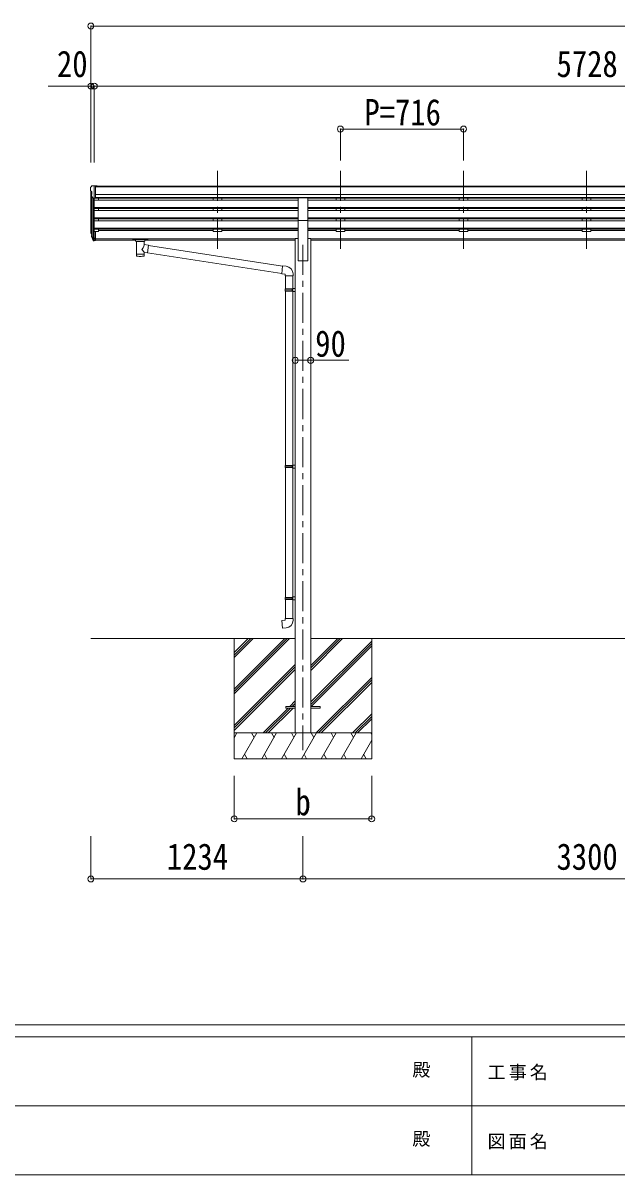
# Model space of a CAD drawing. Units: millimetres at full size, sheet at 1:35; some dimension numbers follow another scale. Extents: x -9837 to 9837, y -6790 to 6790.
# Drawn here: x -3134 to 321, y -6790 to -82 of the extents above; entities that cross this region are included whole.
import ezdxf
from ezdxf.enums import TextEntityAlignment as Align

# ---------------------------------------------------------------- set-up
doc = ezdxf.new("R2010")
doc.units = ezdxf.units.MM
doc.header["$LTSCALE"] = 35
doc.header["$PDMODE"] = 32
doc.header["$PDSIZE"] = 35
doc.linetypes.add('CHAIN1', pattern=[8, 5, -1, 1, -1])
for name, color, linetype, lineweight in [('0-0_0', 7, 'Continuous', 9), ('0-1_本体', 5, 'CHAIN1', 9), ('0-3_ELV2', 4, 'Continuous', 9), ('0-6_OTH_LINE', 6, 'Continuous', 9), ('0-9_OUTLINE', 7, 'Continuous', 9), ('F-0_240', 7, 'Continuous', 9)]:
    doc.layers.add(name, color=color, linetype=linetype, lineweight=lineweight)
doc.styles.add('ＭＳ ゴシック', font='')
doc.styles.get('ＭＳ ゴシック').set_extended_font_data('MS Gothic')

msp = doc.modelspace()

# ---------------------------------------------------------------- linework, layer by layer
at = {"layer": '0-0_0'}
for p, q in [((-2739.16, -3666.05), (-1550.36, -3666.05)), ((-1905.16, -3666.05), (-1905.16, -4366.05)), ((-1905.16, -3960.23), (-1610.98, -3666.05)), ((-1905.16, -3974.37), (-1596.84, -3666.05)), ((-1905.16, -3988.51), (-1582.7, -3666.05)), ((-1905.16, -3776.38), (-1794.83, -3666.05)), ((-1905.16, -3762.24), (-1808.97, -3666.05)), ((-1905.16, -3748.1), (-1823.11, -3666.05)), ((-1459.96, -3851.68), (-1274.33, -3666.05)), ((-1459.96, -3837.54), (-1288.47, -3666.05)), ((-1459.96, -3823.4), (-1302.61, -3666.05)), ((-1459.96, -3666.05), (1907.64, -3666.05)), ((-1459.96, -4035.53), (-1105.16, -3680.73)), ((-1105.16, -3666.05), (-1105.16, -4366.05)), ((-1459.96, -4049.67), (-1105.16, -3694.87)), ((-1457.7, -4061.55), (-1105.16, -3709.01)), ((-1905.16, -4172.36), (-1550.36, -3817.56)), ((-1905.16, -4186.5), (-1550.36, -3831.7)), ((-1905.16, -4200.64), (-1550.36, -3845.85)), ((-1428.35, -4216.05), (-1105.16, -3892.86)), ((-1414.21, -4216.05), (-1105.16, -3907)), ((-1400.07, -4216.05), (-1105.16, -3921.14)), ((-1736.72, -4216.05), (-1591.22, -4070.55)), ((-1722.58, -4216.05), (-1577.08, -4070.55)), ((-1708.43, -4216.05), (-1562.93, -4070.55)), ((-1582.22, -4061.55), (-1550.36, -4029.69)), ((-1568.08, -4061.55), (-1550.36, -4043.83)), ((-1553.93, -4061.55), (-1550.36, -4057.98)), ((-1216.22, -4216.05), (-1105.16, -4104.99)), ((-1202.08, -4216.05), (-1105.16, -4119.13)), ((-1187.93, -4216.05), (-1105.16, -4133.28)), ((-1105.16, -4216.05), (-1905.16, -4216.05)), ((-1905.16, -4243.55), (-1889.28, -4216.05)), ((-1860.41, -4366.05), (-1773.81, -4216.05)), ((-1788.81, -4242.03), (-1803.81, -4216.05)), ((-1744.94, -4366.05), (-1658.34, -4216.05)), ((-1673.34, -4242.03), (-1688.34, -4216.05)), ((-1629.47, -4366.05), (-1542.87, -4216.05)), ((-1557.87, -4242.03), (-1572.87, -4216.05)), ((-1514, -4366.05), (-1427.4, -4216.05)), ((-1442.4, -4242.03), (-1457.4, -4216.05)), ((-1398.53, -4366.05), (-1311.93, -4216.05)), ((-1326.93, -4242.03), (-1341.93, -4216.05)), ((-1283.06, -4366.05), (-1196.46, -4216.05)), ((-1226.46, -4216.05), (-1211.46, -4242.03)), ((-1110.99, -4216.05), (-1105.16, -4226.15)), ((-1167.59, -4366.05), (-1105.16, -4257.91)), ((-1845.41, -4340.07), (-1830.42, -4366.05)), ((-1729.94, -4340.07), (-1714.95, -4366.05)), ((-1614.47, -4340.07), (-1599.47, -4366.05)), ((-1499, -4340.07), (-1484, -4366.05)), ((-1383.53, -4340.07), (-1368.53, -4366.05)), ((-1268.06, -4340.07), (-1253.06, -4366.05)), ((-1152.59, -4340.07), (-1137.6, -4366.05)), ((-1905.16, -4366.05), (-1105.16, -4366.05))]:
    msp.add_line(p, q, dxfattribs=at)
at = {"layer": '0-1_本体'}
for p, q in [((-2003.16, -941.65), (-2003.16, -1419.16)), ((-1287.16, -941.65), (-1287.16, -1419.16)), ((-571.16, -941.65), (-571.16, -1419.16)), ((144.84, -941.65), (144.84, -1419.16)), ((-1505.16, -1372.48), (-1505.16, -4316.05))]:
    msp.add_line(p, q, dxfattribs=at)
at = {"layer": '0-3_ELV2'}
for p, q in [((-2741.16, -1038.54), (-2741.16, -1039.17)), ((-2739.16, -1059.75), (-2739.16, -1294.41)), ((-2738.63, -1060.35), (-2733.31, -1063.42)), ((-2734.25, -1029.74), (-2738.32, -1035.54)), ((-2731.16, -1029.17), (-2733.49, -1029.31)), ((-2733.16, -1063.68), (-2733.16, -1079.96)), ((-2731.16, -1029.17), (-2712.66, -1029.17)), ((-2719.16, -1102.15), (-2719.16, -1029.17)), ((-2712.66, -1029.17), (-2702.66, -1029.26)), ((-2712.66, -1101.15), (-2712.66, -1029.17)), ((-2712.66, -1030.77), (2992.34, -1030.77)), ((-2712.66, -1035.99), (2992.34, -1035.99)), ((-2702.66, -1030.77), (-2702.66, -1029.26)), ((-2726.78, -1100.34), (-2735.79, -1084.75)), ((-2734.19, -1087.52), (-2734.19, -1321.12)), ((-2725.16, -1101.68), (-2725.17, -1339.55)), ((-2719.16, -1102.15), (-2724.37, -1101.84)), ((-2712.66, -1101.15), (-2719.16, -1101.15)), ((-2719.16, -1102.15), (-2719.16, -1294.77)), ((-2719.16, -1113.13), (-1532.66, -1113.13)), ((3002.34, -1079.52), (-2712.66, -1079.52)), ((3002.34, -1097.37), (-2712.66, -1097.37)), ((-1532.66, -1100.62), (-2712.66, -1100.62)), ((-2694.16, -1100.62), (-2694.16, -1113.13)), ((-2028.16, -1100.62), (-2028.16, -1113.13)), ((-1978.16, -1100.62), (-1978.16, -1113.03)), ((-1532.66, -1231.6), (-1532.66, -1099.8)), ((-1532.66, -1099.8), (-1477.66, -1099.8)), ((-1477.66, -1231.6), (-1477.66, -1099.8)), ((1767.34, -1100.62), (-1477.66, -1100.62)), ((1767.34, -1113.13), (-1477.66, -1113.13)), ((-1312.16, -1100.62), (-1312.16, -1113.13)), ((-1262.16, -1100.62), (-1262.16, -1113.03)), ((-596.16, -1100.62), (-596.16, -1113.13)), ((-546.16, -1100.62), (-546.16, -1113.03)), ((119.84, -1100.62), (119.84, -1113.13)), ((169.84, -1100.62), (169.84, -1113.03)), ((-2719.16, -1155.01), (-1532.66, -1155.01)), ((-2719.16, -1156.5), (-1532.66, -1156.5)), ((-2719.16, -1160.82), (-1532.66, -1160.82)), ((-2719.16, -1173.68), (-1532.66, -1173.68)), ((-2694.16, -1160.82), (-2694.16, -1173.68)), ((-2028.16, -1160.82), (-2028.16, -1173.68)), ((-1978.16, -1160.82), (-1978.16, -1173.68)), ((1767.34, -1155.01), (-1477.66, -1155.01)), ((1767.34, -1156.5), (-1477.66, -1156.5)), ((1767.34, -1160.82), (-1477.66, -1160.82)), ((1767.34, -1173.68), (-1477.66, -1173.68)), ((-1312.16, -1160.82), (-1312.16, -1173.68)), ((-1262.16, -1160.82), (-1262.16, -1173.68)), ((-596.16, -1160.82), (-596.16, -1173.68)), ((-546.16, -1160.82), (-546.16, -1173.68)), ((119.84, -1160.82), (119.84, -1173.68)), ((169.84, -1160.82), (169.84, -1173.68)), ((-2719.16, -1215.56), (-1532.66, -1215.56)), ((-2719.16, -1217.05), (-1532.66, -1217.05)), ((-2719.16, -1221.37), (-1532.66, -1221.37)), ((-2719.16, -1234.23), (-1532.66, -1234.23)), ((-2694.16, -1221.37), (-2694.16, -1234.23)), ((-2028.16, -1221.37), (-2028.16, -1234.13)), ((-1978.16, -1221.37), (-1978.16, -1234.23)), ((-1532.66, -1231.6), (-1532.66, -1466.05)), ((-1532.66, -1231.6), (-1477.66, -1231.6)), ((1767.34, -1215.56), (-1477.66, -1215.56)), ((1767.34, -1217.05), (-1477.66, -1217.05)), ((1767.34, -1221.37), (-1477.66, -1221.37)), ((-1477.66, -1231.6), (-1477.66, -1466.05)), ((1767.34, -1234.23), (-1477.66, -1234.23)), ((-1312.16, -1221.37), (-1312.16, -1234.13)), ((-1262.16, -1221.37), (-1262.16, -1234.23)), ((-596.16, -1221.37), (-596.16, -1234.13)), ((-546.16, -1221.37), (-546.16, -1234.23)), ((119.84, -1221.37), (119.84, -1234.13)), ((169.84, -1221.37), (169.84, -1234.23)), ((-2738.07, -1308.96), (-2734.19, -1316.91)), ((-2737.46, -1307.59), (-2734.19, -1314.65)), ((-2735.75, -1320.24), (-2735.41, -1324.64)), ((-2735.41, -1324.64), (-2726.6, -1348.19)), ((-2734.8, -1324.08), (-2726.6, -1340.26)), ((-2725.59, -1339.13), (-2733.35, -1323.72)), ((-2719.16, -1339.81), (-2724.29, -1339.81)), ((-2719.16, -1341.61), (-2724, -1341.61)), ((-2719.16, -1276.1), (-1532.66, -1276.1)), ((-2719.16, -1277.6), (-1532.66, -1277.6)), ((-2719.16, -1281.92), (-1532.66, -1281.92)), ((-2719.16, -1294.77), (-2719.16, -1349.55)), ((-2712.66, -1294.77), (-2719.16, -1294.77)), ((-2712.66, -1334.91), (-2719.16, -1334.91)), ((-2712.66, -1339.79), (-2719.16, -1339.79)), ((-2712.66, -1294.77), (-2712.66, -1348.81)), ((-2694.16, -1295.41), (-2712.66, -1295.41)), ((-2712.66, -1337.48), (-1550.36, -1337.48)), ((-2712.66, -1338.87), (-1550.36, -1338.87)), ((-2694.16, -1281.92), (-2694.16, -1295.41)), ((-2694.16, -1290.46), (-2028.16, -1290.46)), ((-2028.16, -1281.92), (-2028.16, -1295.41)), ((-1978.16, -1295.41), (-2028.16, -1295.41)), ((-1978.16, -1281.92), (-1978.16, -1295.41)), ((-1978.16, -1290.46), (-1532.66, -1290.46)), ((-1550.36, -1337.05), (-1550.36, -4216.05)), ((-1550.36, -1337.05), (-1532.66, -1337.05)), ((1767.34, -1276.1), (-1477.66, -1276.1)), ((1767.34, -1277.6), (-1477.66, -1277.6)), ((1767.34, -1281.92), (-1477.66, -1281.92)), ((-1312.16, -1290.46), (-1477.66, -1290.46)), ((-1459.96, -1337.05), (-1477.66, -1337.05)), ((-1459.96, -1337.05), (-1459.96, -4216.05)), ((1749.64, -1337.48), (-1459.96, -1337.48)), ((1749.64, -1338.87), (-1459.96, -1338.87)), ((-1312.16, -1281.92), (-1312.16, -1295.41)), ((-1262.16, -1295.41), (-1312.16, -1295.41)), ((-1262.16, -1281.92), (-1262.16, -1295.41)), ((-596.16, -1290.46), (-1262.16, -1290.46)), ((-596.16, -1281.92), (-596.16, -1295.41)), ((-546.16, -1295.41), (-596.16, -1295.41)), ((-546.16, -1281.92), (-546.16, -1295.41)), ((119.84, -1290.46), (-546.16, -1290.46)), ((119.84, -1281.92), (119.84, -1295.41)), ((169.84, -1295.41), (119.84, -1295.41)), ((169.84, -1281.92), (169.84, -1295.41)), ((1551.84, -1290.46), (169.84, -1290.46)), ((-2719.16, -1349.55), (-2724, -1349.55)), ((-2712.66, -1348.81), (-2719.16, -1348.81)), ((-2478.66, -1346.56), (-2712.66, -1346.56)), ((-1550.36, -1346.56), (-2424.66, -1346.56)), ((1749.64, -1346.56), (-1459.96, -1346.56)), ((-1532.66, -1466.05), (-1477.66, -1466.05)), ((-1605.16, -4061.55), (-1605.16, -4070.55)), ((-1605.16, -4061.55), (-1550.36, -4061.55)), ((-1605.16, -4070.55), (-1550.36, -4070.55)), ((-1459.96, -4061.55), (-1405.16, -4061.55)), ((-1459.96, -4070.55), (-1405.16, -4070.55)), ((-1405.16, -4061.55), (-1405.16, -4070.55))]:
    msp.add_line(p, q, dxfattribs=at)
for centre, radius, start, end in [((-2738.16, -1038.54), 3, 93, 180), ((-2539.16, -1039.17), 202, 180, 184.94904), ((-2734.25, -1055.98), 6.18, 185.7035, 224.99897), ((-2733.43, -1030.31), 1, 93.5, 145), ((-2733.46, -1063.68), 0.3, 0, 60), ((-2733.19, -1083.25), 3, 94.7167, 210), ((-2733.46, -1079.96), 0.3, 274.7167, 0), ((-2724.19, -1098.84), 3, 210, 266.5), ((-2709.98, -1299.85), 29.53, 186.50806, 197.98144), ((-2708.57, -1298.09), 30.41, 187.1552, 198.19734)]:
    msp.add_arc(centre, radius, start, end, dxfattribs=at)
for centre, major_axis, ratio, start_param, end_param in [((-2650.51, -1300.28), (-89.06, 1.43), 0.57596, 6.1962358, 6.3678173), ((-2651.3, -1293.6), (87.93, 4.42), 0.541684, 3.0659337, 3.2228513), ((-2734.45, -1320.24), (1.3, 0), 0.90356, 1.3700892, 3.347195), ((-2648.53, -1304.05), (-89.07, 0), 0.90356, 0.2056023, 0.2515348), ((-2649.24, -1300.18), (-88.05, 0), 0.90356, 0.2662965, 0.3003836), ((-2724, -1338.9), (-3, 0), 0.90356, 0.5235988, 1.5707963), ((-2724.29, -1338.45), (-1.5, 0), 0.90356, 0.5235988, 1.5707963), ((-2724, -1346.84), (3, 0), 0.90356, 3.6651914, 4.712389)]:
    msp.add_ellipse(centre, major_axis=major_axis, ratio=ratio, start_param=start_param, end_param=end_param, dxfattribs=at)
at = {"layer": '0-6_OTH_LINE'}
for p, q in [((-2739.16, -99), (-2739.16, -891.65)), ((-2739.16, -99), (8756.84, -99)), ((-2739.16, -449), (-2739.16, -894.41)), ((-2739.16, -449), (-2719.16, -449)), ((-2719.16, -449), (-2719.16, -894.41)), ((-2719.16, -449), (3008.84, -449)), ((-1287.16, -699), (-1287.16, -881.45)), ((-1287.16, -699), (-571.16, -699)), ((-571.16, -699), (-571.16, -881.45)), ((-1550.36, -2045.6), (-1459.96, -2045.6)), ((-1905.16, -4716.05), (-1905.16, -4466.07)), ((-1105.16, -4716.05), (-1105.16, -4466.07)), ((-1905.16, -4716.05), (-1105.16, -4716.05)), ((-2739.16, -5066.05), (-2739.16, -4816.05)), ((-1505.16, -5066.05), (-1505.16, -4816.05)), ((-2739.16, -5066.05), (-1505.16, -5066.05)), ((-1505.16, -5066.05), (1794.84, -5066.05))]:
    msp.add_line(p, q, dxfattribs=at)
at = {"layer": '0-6_OTH_LINE', "lineweight": 18}
for p, q in [((-2739.16, -449), (-2987.99, -449)), ((-1459.96, -2045.6), (-1238.01, -2045.6))]:
    msp.add_line(p, q, dxfattribs=at)
at = {"layer": '0-6_OTH_LINE'}
for p in [(-2739.16, -99), (-2739.16, -449), (-2719.16, -449), (-1287.16, -699), (-571.16, -699), (-1550.36, -2045.6), (-1459.96, -2045.6), (-1905.16, -4716.05), (-1105.16, -4716.05), (-2739.16, -5066.05), (-1505.16, -5066.05)]:
    msp.add_point(p, dxfattribs=at)
at = {"layer": '0-9_OUTLINE'}
for p, q in [((-2495.16, -1339.65), (-2495.16, -1345.41)), ((-2493.16, -1338.99), (-2410.16, -1338.99)), ((-2493.16, -1341.16), (-2410.16, -1341.16)), ((-2408.16, -1339.65), (-2408.16, -1345.41)), ((-2493.16, -1346.07), (-2478.66, -1346.07)), ((-2478.66, -1351.72), (-2478.66, -1345.17)), ((-2474.56, -1352.64), (-2474.58, -1438.08)), ((-2428.76, -1371.38), (-2428.76, -1352.64)), ((-2403.54, -1375.29), (-2428.76, -1371.38)), ((-2424.66, -1351.72), (-2424.66, -1345.17)), ((-2424.66, -1346.07), (-2410.16, -1346.07)), ((-2403.54, -1375.29), (-2410.56, -1420.55)), ((-1624.55, -1498.2), (-2403.85, -1377.3)), ((-2428.74, -1438.08), (-2428.76, -1417.41)), ((-2428.76, -1417.72), (-2410.56, -1420.55)), ((-1628.22, -1540.13), (-2410.29, -1418.81)), ((-1603.55, -1498.08), (-1624.38, -1496.26)), ((-1562.47, -1553.82), (-1562.47, -1542.91)), ((-1608.47, -1553.82), (-1562.47, -1553.82)), ((-1606.36, -1553.82), (-1606.36, -1630.12)), ((-1564.36, -1553.82), (-1564.36, -1627.56)), ((-1608.36, -1632.12), (-1607.36, -1630.12)), ((-1608.36, -1632.12), (-1564.36, -1632.12)), ((-1608.36, -1632.12), (-1608.36, -1640.12)), ((-1608.36, -1640.12), (-1564.36, -1640.12)), ((-1608.36, -1640.12), (-1607.36, -1642.12)), ((-1607.36, -1630.12), (-1564.36, -1630.12)), ((-1607.36, -1642.12), (-1564.36, -1642.12)), ((-1606.36, -1642.12), (-1606.36, -2658.81)), ((-1568.84, -1632.12), (-1569.27, -1630.12)), ((-1566.36, -1627.62), (-1550.36, -1627.15)), ((-1566.36, -1629.62), (-1566.36, -1627.62)), ((-1566.36, -1629.62), (-1564.36, -1629.62)), ((-1566.36, -1644.62), (-1566.36, -1642.62)), ((-1566.36, -1644.62), (-1550.36, -1645.09)), ((-1564.36, -1644.68), (-1564.36, -2656.25)), ((-1550.36, -1627.15), (-1550.36, -1645.09)), ((-1608.36, -2660.81), (-1607.36, -2658.81)), ((-1608.36, -2660.81), (-1564.36, -2660.81)), ((-1608.36, -2660.81), (-1608.36, -2668.81)), ((-1608.36, -2668.81), (-1564.36, -2668.81)), ((-1608.36, -2668.81), (-1607.36, -2670.81)), ((-1607.36, -2658.81), (-1564.36, -2658.81)), ((-1607.36, -2670.81), (-1564.36, -2670.81)), ((-1606.36, -2670.81), (-1606.36, -3426.49)), ((-1568.84, -2660.81), (-1569.27, -2658.81)), ((-1566.36, -2656.31), (-1550.36, -2655.84)), ((-1566.36, -2658.31), (-1566.36, -2656.31)), ((-1566.36, -2658.31), (-1564.36, -2658.31)), ((-1566.36, -2673.31), (-1566.36, -2671.31)), ((-1566.36, -2673.31), (-1550.36, -2673.78)), ((-1564.36, -2673.36), (-1564.36, -3423.93)), ((-1550.36, -2655.84), (-1550.36, -2673.78)), ((-1608.36, -3428.49), (-1607.36, -3426.49)), ((-1608.36, -3428.49), (-1564.36, -3428.49)), ((-1608.36, -3428.49), (-1608.36, -3436.49)), ((-1608.36, -3436.49), (-1564.36, -3436.49)), ((-1608.36, -3436.49), (-1607.36, -3438.49)), ((-1607.36, -3426.49), (-1564.36, -3426.49)), ((-1607.36, -3438.49), (-1564.36, -3438.49)), ((-1606.36, -3438.49), (-1606.36, -3548.49)), ((-1568.84, -3428.49), (-1569.27, -3426.49)), ((-1566.36, -3423.99), (-1550.36, -3423.52)), ((-1566.36, -3425.99), (-1566.36, -3423.99)), ((-1566.36, -3425.99), (-1564.36, -3425.99)), ((-1566.36, -3440.99), (-1566.36, -3438.99)), ((-1566.36, -3440.99), (-1550.36, -3441.46)), ((-1564.36, -3441.05), (-1564.36, -3548.49)), ((-1550.36, -3423.52), (-1550.36, -3441.46)), ((-1608.36, -3548.49), (-1562.36, -3548.49)), ((-1608.36, -3558.49), (-1608.36, -3548.49)), ((-1562.36, -3548.49), (-1562.36, -3559.41))]:
    msp.add_line(p, q, dxfattribs=at)
for points in [[(-2495.16, -1339.65), (-2495.12, -1339.46), (-2495.04, -1339.32), (-2494.94, -1339.23), (-2494.84, -1339.16), (-2494.72, -1339.12), (-2494.43, -1339.06), (-2493.94, -1339.01), (-2493.39, -1338.99), (-2493.16, -1338.99)], [(-2410.16, -1338.99), (-2409.81, -1338.99), (-2409.28, -1339.02), (-2408.83, -1339.07), (-2408.52, -1339.15), (-2408.35, -1339.24), (-2408.23, -1339.38), (-2408.17, -1339.56), (-2408.16, -1339.65)], [(-2495.16, -1345.41), (-2495.12, -1345.6), (-2495.04, -1345.74), (-2494.94, -1345.83), (-2494.84, -1345.9), (-2494.72, -1345.94), (-2494.43, -1346), (-2493.94, -1346.05), (-2493.39, -1346.07), (-2493.16, -1346.07)], [(-2410.16, -1346.07), (-2409.81, -1346.07), (-2409.28, -1346.04), (-2408.83, -1345.99), (-2408.52, -1345.91), (-2408.35, -1345.82), (-2408.23, -1345.68), (-2408.17, -1345.5), (-2408.16, -1345.41)], [(-1624.38, -1496.26), (-1628.39, -1542.08), (-1608.47, -1543.82), (-1608.47, -1553.82)], [(-1568.84, -1632.12), (-1568.84, -1640.12), (-1569.27, -1642.12)], [(-1566.36, -1642.62), (-1564.36, -1642.62), (-1564.36, -1629.62)], [(-1568.84, -2660.81), (-1568.84, -2668.81), (-1569.27, -2670.81)], [(-1566.36, -2671.31), (-1564.36, -2671.31), (-1564.36, -2658.31)], [(-1568.84, -3428.49), (-1568.84, -3436.49), (-1569.27, -3438.49)], [(-1566.36, -3438.99), (-1564.36, -3438.99), (-1564.36, -3425.99)], [(-1603.44, -3604.24), (-1624.27, -3606.06), (-1628.28, -3560.24), (-1608.36, -3558.49)]]:
    msp.add_lwpolyline(points, dxfattribs=at)
for centre, start, end in [((-1607.47, -1542.91), 0, 85), ((-1607.36, -3559.41), 275, 0)]:
    msp.add_arc(centre, 45, start, end, dxfattribs=at)
for centre, major_axis, ratio, start_param, end_param in [((-2493.16, -1341.38), (2, 0), 0.109601, 3.1415927, 4.712389), ((-2410.16, -1341.38), (2, 0), 0.109601, 4.712389, 6.2831853), ((-2451.66, -1351.63), (27.06, 0), 0.069685, 3.1415927, 6.2831853), ((-2451.66, -1345.17), (27, 0), 0.070066, 6.2831853, 9.424778), ((-2451.66, -1397.92), (-22.81, -26.62), 0.234429, 1.6855472, 3.1268519), ((-2449.11, -1395.27), (20.32, -22.25), 0.045535, 0.0389954, 1.3075346), ((-2440.66, -1349.15), (16, 0), 0.361356, 6.2636979, 6.2831853), ((-2451.66, -1438.08), (22.92, 0), 0.101955, 3.1415499, 6.2833984), ((-2451.66, -1425.64), (22.91, 0), 0.122865, 3.1415927, 6.2831853)]:
    msp.add_ellipse(centre, major_axis=major_axis, ratio=ratio, start_param=start_param, end_param=end_param, dxfattribs=at)
at = {"layer": 'F-0_240', "color": 5}
for p, q in [((-9837.4, -5915), (9342.6, -5915)), ((-9837.4, -5985), (6231.38, -5985)), ((-523.62, -5985), (-523.62, -6790)), ((-4023.62, -6387.5), (3151.38, -6387.5)), ((-9837.4, -6790), (9342.6, -6790))]:
    msp.add_line(p, q, dxfattribs=at)

# ---------------------------------------------------------------- texts
at = {"layer": '0-6_OTH_LINE', "color": 7, "style": 'ＭＳ ゴシック', "width": 0.85}
for s, p in [('20', (-2936.25, -442.44)), ('5728', (-30.16, -442)), ('P=716', (-1147.91, -724)), ('90', (-1433.96, -2071.18)), ('b', (-1548.91, -4741.05)), ('1234', (-2297.16, -5059.05)), ('3300', (-30.16, -5059.05))]:
    msp.add_text(s, height=154, dxfattribs=at).set_placement(p, align=Align.BOTTOM_LEFT)
at = {"layer": 'F-0_240', "style": 'ＭＳ ゴシック'}
for p in [(-868.62, -6238.75), (-868.62, -6641.25)]:
    msp.add_text('殿', height=76.98, dxfattribs=at).set_placement(p, align=Align.BOTTOM_LEFT)
at = {"layer": 'F-0_240', "char_height": 76.98, "attachment_point": 7, "style": 'ＭＳ ゴシック'}
for s, insert in [('\\T1.17;工事名', (-431.33, -6238.75)), ('\\T1.17;図面名', (-431.33, -6641.25))]:
    msp.add_mtext(s, dxfattribs=dict(at, insert=insert))

doc.saveas('drawing.dxf')
